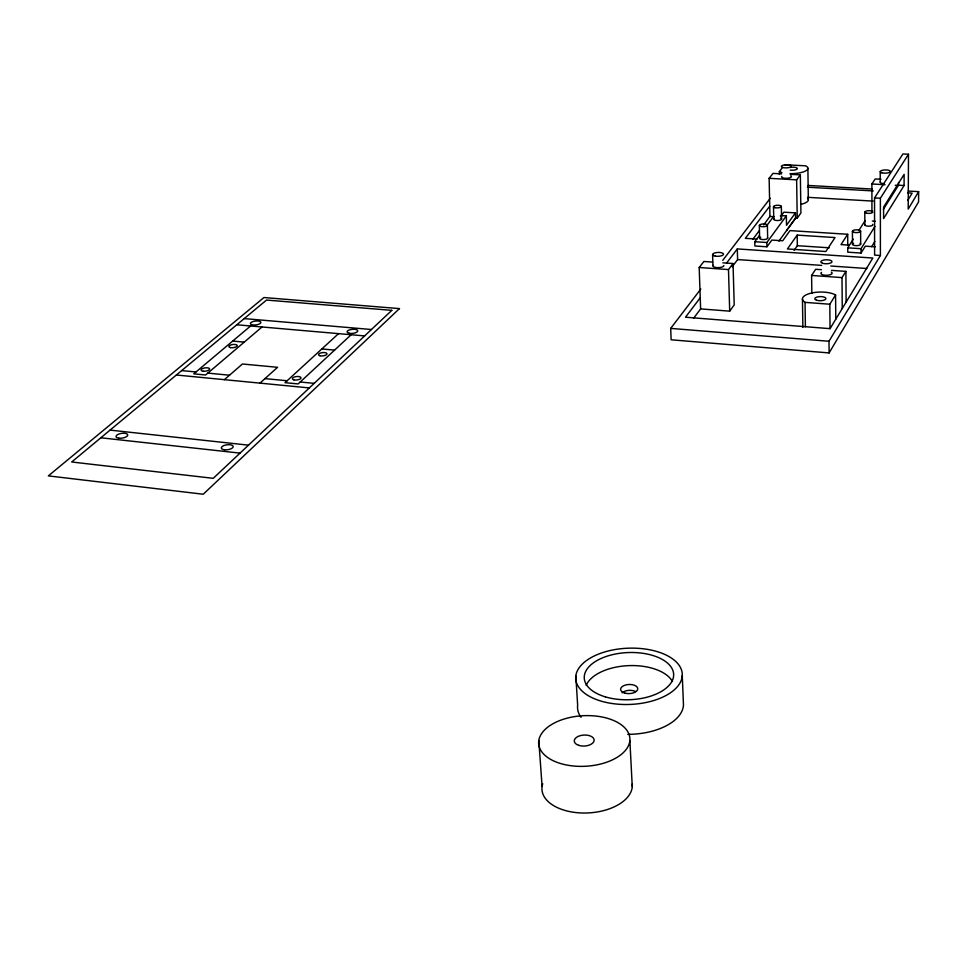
<?xml version="1.0" encoding="UTF-8"?>
<svg xmlns="http://www.w3.org/2000/svg" width="967" height="967" viewBox="0 0 967 967"><rect width="100%" height="100%" fill="white"/><g stroke="black" fill="none" stroke-linecap="round" stroke-linejoin="round"><path stroke-width="1.45" d="M883.367 209.368L898.488 185.217L898.5 182.425M904.085 185.531L904.133 174.35L883.608 207.047L883.584 218.615L904.085 185.531L898.488 185.217M908.484 154.249L880.381 198.247L880.393 255.493L874.603 255.107L874.543 197.921L902.912 153.971L908.484 154.249L908.206 209.077L918.65 191.635L908.194 191.055M918.65 191.635L918.577 201.885L829.118 352.931L671.146 339.792L670.687 328.393L700.833 289M829.118 352.931L828.997 341.266L880.393 255.493M700.241 297.776L685.494 317.212L830.049 328.659L872.838 258.032L737.313 248.918L726.519 263.145M907.783 200.326L912.159 193.122L907.662 192.868M871.666 246.67L874.821 241.532M853.269 239.175L847.733 247.842L847.757 252.169L861.053 253.052L865.332 246.174L875.22 246.815M830.049 328.659L829.819 304.23L835.573 294.959A17.926 6.66 -0.9 0 0 810.975 293.158A17.926 6.66 -0.9 0 0 805.04 302.369L805.402 326.713M842.245 308.533L842.015 277.602L845.907 271.389L831.511 270.385M861.053 253.052L861.029 248.712L874.99 226.363M858.817 230.509L865.151 220.609M759.276 235.682L754.78 241.714L754.876 245.993L766.952 246.79L771.847 240.07L782.714 240.771L789.991 230.605L847.696 234.28L841.012 244.591L849.34 245.135M811.845 293.497L811.603 275.45L815.664 269.285L821.43 269.684M871.944 212.293L871.896 183.984L875.22 178.943L881.022 179.258M794.088 250.356L797.34 245.691L797.171 235.114L835.053 237.556L825.818 251.517L787.416 248.954L797.171 235.114M693.702 318.131L700.628 308.896L729.698 311.156L734.207 304.895L733.034 263.52L722.845 262.819M778.906 241.17L795.563 218.034L797.231 218.131L800.918 212.994L800.35 174.882L790.269 174.326M780.562 216.681L783.874 212.184L795.478 212.885L786.509 225.287L786.34 215.895L780.454 215.532M766.952 246.79L766.855 242.512L786.34 215.895M766.468 226.036L773.673 216.378M729.698 311.156L728.489 269.575L733.034 263.52M797.231 218.131L796.627 179.838L800.35 174.882M732.212 266.771L737.603 259.579L737.313 248.918M752.822 239.284L759.131 230.871M763.64 224.864L769.937 216.451L769.14 178.315L773.008 173.395L781.638 173.867M769.732 206.201L745.339 238.329L756.956 239.091M722.748 260.341L770.252 198.271M779.426 174.423L779.366 171.57L782.037 168.149M700.628 308.896L699.189 267.496L703.903 261.489L712.643 262.105M351.142 334.739L298.138 383.935L285.047 382.666L338.547 333.639M259.942 383.125L277.589 367.303L242.427 364.003L224.38 379.668M262.033 326.979L205.608 374.991L193.763 373.842L250.598 325.988M784.696 164.716L805.668 165.828A15.339 4.895 -1.7 0 1 805.293 171.123A15.339 4.895 -1.7 0 1 790.124 173.625M769.14 178.315L796.627 179.838M871.896 183.984L885.035 184.709M895.249 185.277L898.174 185.434M808.098 185.446L872.343 189.049M807.457 187.223L873.274 190.922M874.543 197.921L880.381 198.247M807.602 197.316L873.286 201.124M872.343 221.044L875.22 221.225M769.937 216.451L774.156 216.717M754.78 241.714L766.855 242.512M847.733 247.842L861.029 248.712M797.34 245.691L829.323 247.806M737.603 259.579L821.757 265.393M830.774 266.01L866.843 268.5M699.189 267.496L728.489 269.575M811.603 275.45L842.015 277.602M805.04 302.369L829.819 304.23M670.687 328.393L828.997 341.266M244.228 318.602L371.437 329.517M236.782 324.779L364.632 335.912M321.842 348.954L334.594 350.102M232.684 341.073L244.252 342.113M181.663 370.591L195.987 371.969M207.82 373.117L229.517 375.208M264.97 378.617L287.139 380.756M300.205 382.013L314.19 383.355M176.357 375.003L309.331 387.924M110.057 430.11L248.507 445.158M100.834 437.785L240.034 453.124M538.8 740.504L542.088 786.413M575.812 675.86L577.65 705.136A53.016 28.611 -2.3 0 0 581.046 717.321M629.855 740.565A45.691 25.299 -3.1 0 1 559.53 763.205A45.691 25.299 -3.1 0 1 563.423 719.243A45.691 25.299 -3.1 0 1 629.855 740.565L632.273 786.715M682.267 675.534A53.342 28.14 -2.3 0 1 601.051 701.111A53.342 28.14 -2.3 0 1 603.626 652.29A53.342 28.14 -2.3 0 1 682.267 675.534L683.476 704.991A53.016 28.611 -2.3 0 1 627.752 734.34M712.582 254.514L712.945 265.816M759.349 225.456L759.639 238.269M773.503 206.817L773.757 219.412M767.387 225.226A4.025 1.378 -1.7 0 1 761.38 226.592A4.025 1.378 -1.7 0 1 761.331 224.211A4.025 1.378 -1.7 0 1 767.387 225.226L767.653 238.051M781.348 206.346L781.578 218.953M786.594 230.484L795.575 218.337L795.478 212.885M807.892 168.198L808.327 199.685M802.453 299.093L802.876 327.39M835.573 294.959L835.79 319.207M852.423 231.318L852.495 244.325M847.696 234.28L847.769 244.893M845.907 271.389L846.113 302.151M860.63 231.089L860.678 244.107M864.8 212.16L864.849 224.936M880.224 171.703L880.236 182.255M632.261 783.995A45.244 25.916 -3 0 1 584.116 813.029A45.244 25.916 -3 0 1 542.729 783.717M586.171 685.349A44.615 23.776 -2.3 0 1 628.332 665.647A44.615 23.776 -2.3 0 1 672.464 681.53M622.132 692.783A8.57 4.581 -2.3 0 1 635.585 691.502M807.711 198.392A15.254 5.065 -1.6 0 1 800.966 204.327M831.282 272.126A5.609 2.019 -1 0 1 830.254 274.713A5.609 2.019 -1 0 1 823.05 274.906A5.609 2.019 -1 0 1 821.587 272.38M723.884 265.526A5.476 1.97 -2 0 1 717.635 267.641A5.476 1.97 -2 0 1 713.15 265.296M884.261 183.73A5.089 1.644 -0.9 0 1 880.333 181.832M767.508 237.689A4.013 1.39 -1.7 0 1 765.368 239.381A4.013 1.39 -1.7 0 1 760.376 239.054A4.013 1.39 -1.7 0 1 760.799 237.253M780.852 218.324A3.928 1.342 -1.6 0 1 780.49 220.041A3.928 1.342 -1.6 0 1 775.461 220.343A3.928 1.342 -1.6 0 1 774.096 218.723M860.038 243.406A4.098 1.426 -0.8 0 1 859.083 245.316A4.098 1.426 -0.8 0 1 853.559 245.219A4.098 1.426 -0.8 0 1 853.571 243.285M872.669 224.356A4.013 1.366 -0.8 0 1 869.043 226.181A4.013 1.366 -0.8 0 1 864.933 224.574M790.776 175.752A4.968 1.608 -1.7 0 1 787.235 178.266A4.968 1.608 -1.7 0 1 781.699 176.429M781.856 172.513A15.339 4.895 -1.7 0 1 779.366 171.57M790.099 167.448A4.775 1.523 -1.7 0 1 796.155 167.605A4.775 1.523 -1.7 0 1 796.252 169.563A4.775 1.523 -1.7 0 1 790.232 170.095M399.468 308.606L203.251 494.234L48.35 475.885L263.955 297.534L399.468 308.606M391.804 310.347L213.236 478.327L71.703 461.996L266.517 300.06L391.804 310.347M578.701 745.339A9.936 5.5 -3.1 0 0 594.113 740.541A9.936 5.5 -3.1 0 0 579.801 735.778A9.936 5.5 -3.1 0 0 578.701 745.339M624.887 693.121A8.582 4.569 -2.3 0 0 637.773 688.818A8.582 4.569 -2.3 0 0 624.948 685.192A8.582 4.569 -2.3 0 0 624.887 693.121M605.39 696.881A44.736 23.595 -2.3 0 0 673.636 675.558A44.736 23.595 -2.3 0 0 607.82 655.94A44.736 23.595 -2.3 0 0 605.39 696.881M881.928 172.803A5.101 1.632 -0.9 0 0 890.305 171.812A5.101 1.632 -0.9 0 0 883.729 170.023A5.101 1.632 -0.9 0 0 881.928 172.803M715.278 256.134A5.488 1.946 -2.1 0 0 723.546 254.224A5.488 1.946 -2.1 0 0 715.375 252.762A5.488 1.946 -2.1 0 0 715.278 256.134M774.942 207.663A3.941 1.318 -1.7 0 0 781.312 206.684A3.941 1.318 -1.7 0 0 776.03 205.379A3.941 1.318 -1.7 0 0 774.942 207.663M853.752 232.285A4.11 1.414 -0.9 0 0 860.533 231.464A4.11 1.414 -0.9 0 0 855.287 229.88A4.11 1.414 -0.9 0 0 853.752 232.285M866.118 213.078A4.025 1.354 -0.9 0 0 872.754 212.281A4.025 1.354 -0.9 0 0 867.592 210.77A4.025 1.354 -0.9 0 0 866.118 213.078M782.871 167.533A4.98 1.583 -1.7 0 0 791.163 166.554A4.98 1.583 -1.7 0 0 784.962 164.813A4.98 1.583 -1.7 0 0 782.871 167.533M822.566 263.29A5.621 2.007 -1 0 0 831.874 262.142A5.621 2.007 -1 0 0 824.766 259.881A5.621 2.007 -1 0 0 822.566 263.29M816.535 300.217A5.584 2.067 -0.9 0 0 825.782 299.057A5.584 2.067 -0.9 0 0 818.747 296.7A5.584 2.067 -0.9 0 0 816.535 300.217M224.501 449.812A6.032 2.514 -7.5 0 0 233.228 446.488A6.032 2.514 -7.5 0 0 223.993 445.497A6.032 2.514 -7.5 0 0 224.501 449.812M230.545 347.624A4.231 1.596 -7 0 0 237.241 345.835A4.231 1.596 -7 0 0 231.427 344.784A4.231 1.596 -7 0 0 230.545 347.624M252.121 324.815A5.306 1.958 -6.7 0 0 260.788 322.857A5.306 1.958 -6.7 0 0 253.946 321.298A5.306 1.958 -6.7 0 0 252.121 324.815M349.027 333.228A5.379 2.031 -5.7 0 0 357.717 331.234A5.379 2.031 -5.7 0 0 350.525 329.614A5.379 2.031 -5.7 0 0 349.027 333.228M203.372 371.231A4.339 1.668 -7.4 0 0 209.67 368.983A4.339 1.668 -7.4 0 0 203.07 368.354A4.339 1.668 -7.4 0 0 203.372 371.231M320.004 355.759A4.279 1.656 -6.1 0 0 326.943 354.14A4.279 1.656 -6.1 0 0 321.286 352.81A4.279 1.656 -6.1 0 0 320.004 355.759M293.835 379.85A4.388 1.729 -6.5 0 0 300.967 378.17A4.388 1.729 -6.5 0 0 295.225 376.767A4.388 1.729 -6.5 0 0 293.835 379.85M118.941 438.208A5.959 2.405 -8.6 0 0 127.777 434.981A5.959 2.405 -8.6 0 0 118.893 434.014A5.959 2.405 -8.6 0 0 118.941 438.208"/></g></svg>
